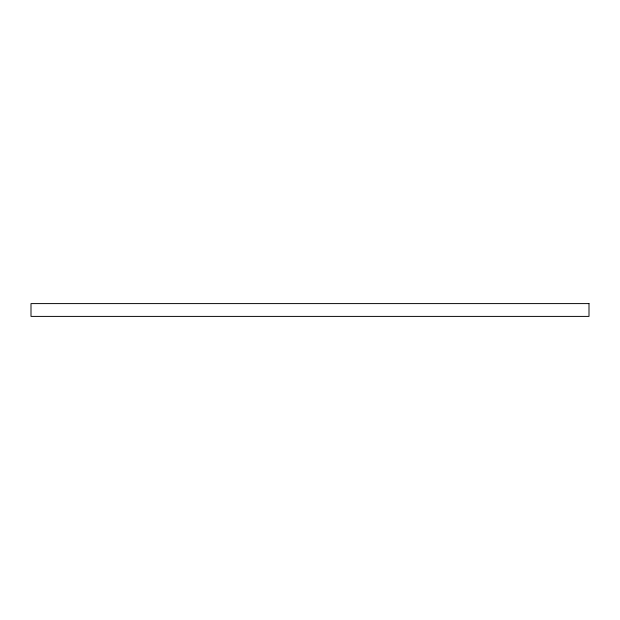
<?xml version="1.0" encoding="UTF-8"?>
<svg xmlns="http://www.w3.org/2000/svg" width="620" height="620" viewBox="0 0 620 620"><rect width="100%" height="100%" fill="white"/><g stroke="black" fill="none" stroke-linecap="round" stroke-linejoin="round"><path stroke-width="0.93" d="M589 303.599L31 303.599L31 316.401L589 316.401L589 303.599"/></g></svg>
